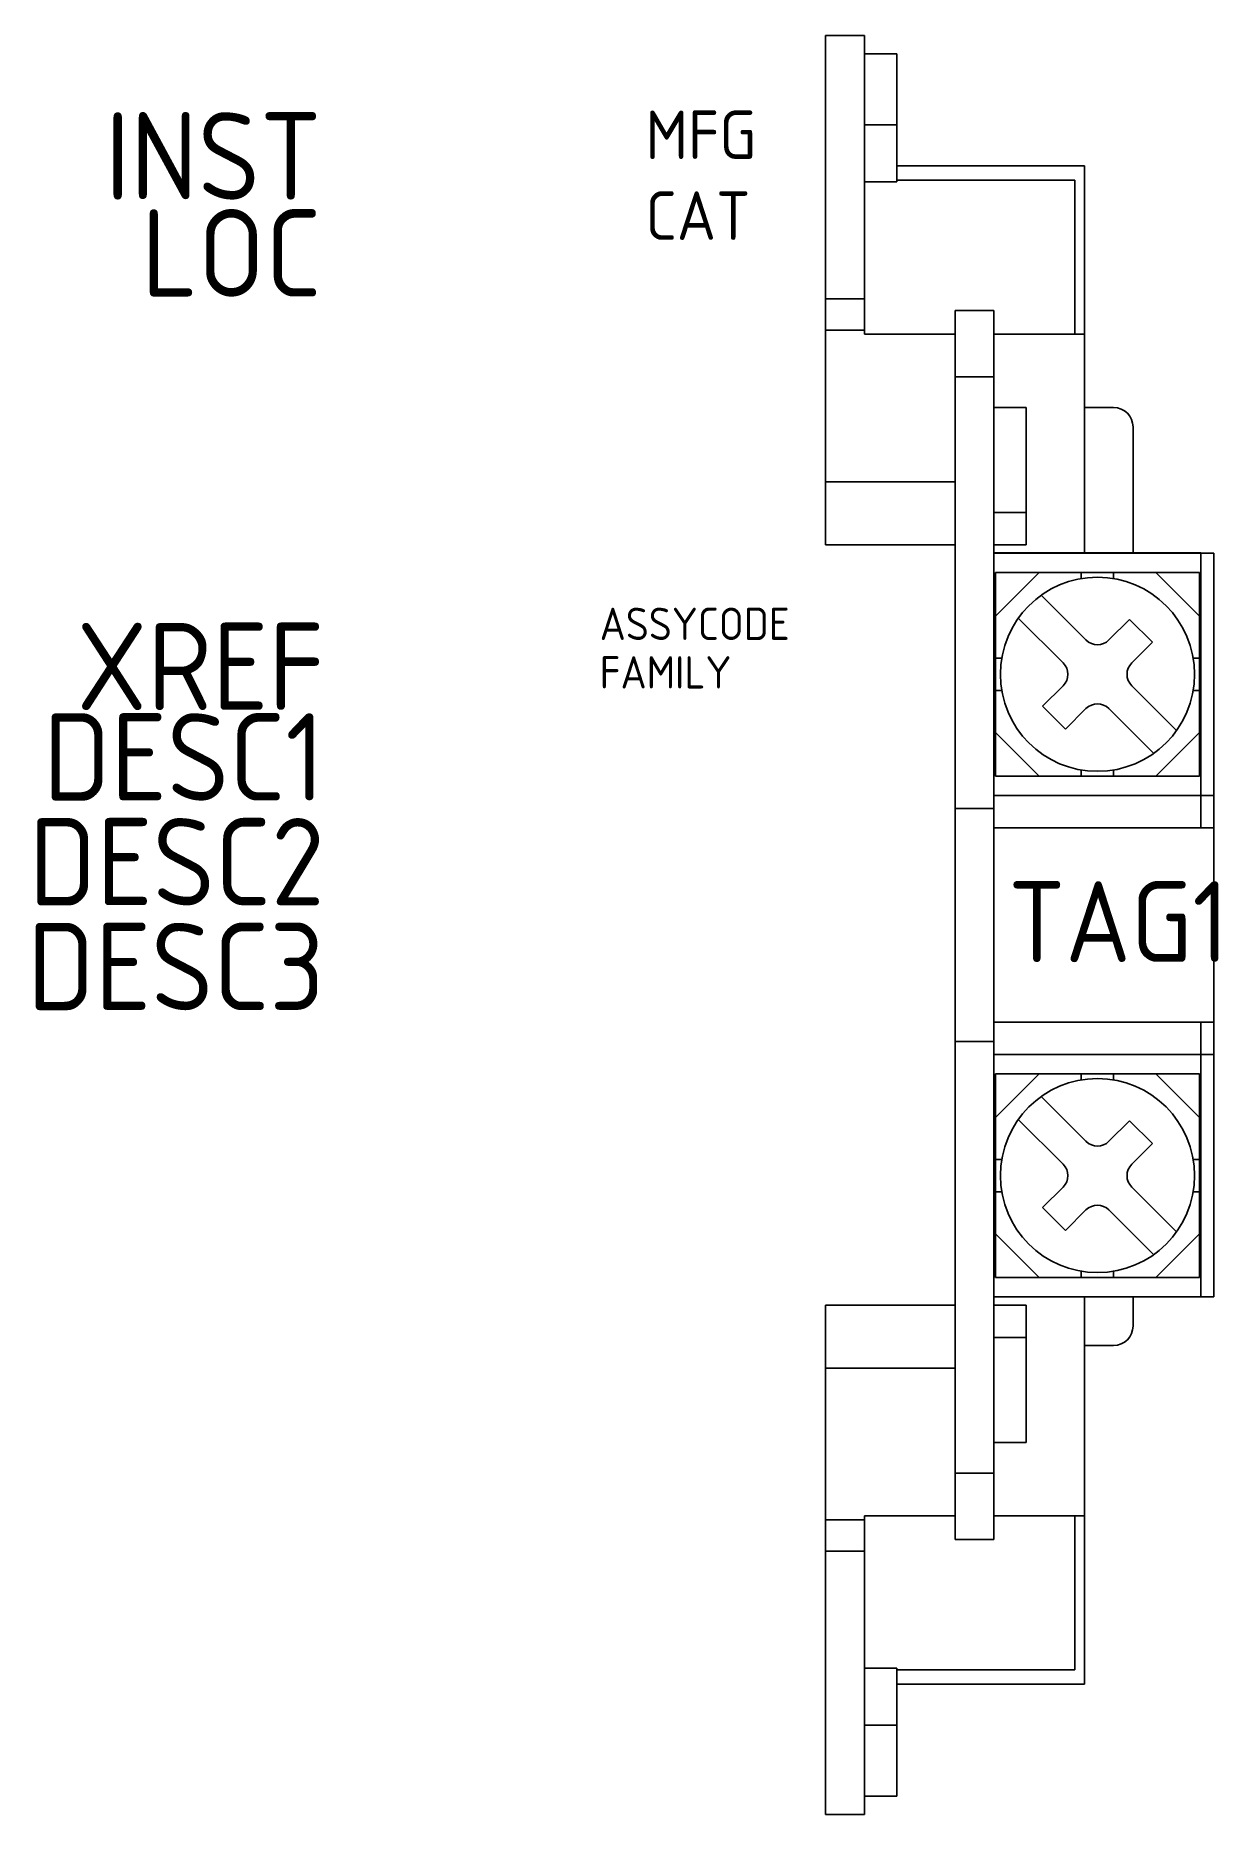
# Model space of a CAD drawing. Header units: millimetres. Extents: x -28.4 to 8.1, y -27.5 to 27.5.
import ezdxf
from ezdxf.enums import TextEntityAlignment as Align

# ---------------------------------------------------------------- set-up
doc = ezdxf.new("R2010")
doc.units = ezdxf.units.MM
doc.header["$LTSCALE"] = 6
doc.styles.add('WD_IEC', font='isocp2.shx', dxfattribs={"width": 0.9})

msp = doc.modelspace()

# ---------------------------------------------------------------- linework, layer by layer
for p, q in [((-4, 27.5), (-4, 11.75)), ((-4, -11.75), (-4, -27.5))]:
    msp.add_line(p, q)
at = {"lineweight": 25}
for points in [[(-4, 27.5), (-2.8, 27.5)], [(-2.8, 18.273), (-2.8, 27.5)], [(-1.8, 26.94), (-2.8, 26.94)], [(-1.8, 22.975), (-1.8, 26.94)], [(-1.8, 24.743), (-2.8, 24.743)], [(4, 23.475), (-1.8, 23.475)], [(4, 11.5), (4, 23.475)], [(-2.8, 18.273), (-2.8, 23.026)], [(-1.8, 22.975), (-2.8, 22.975)], [(3.7, 23.026), (-1.8, 23.026)], [(3.7, 23.026), (3.7, 18.273)], [(-2.8, 19.356), (-4, 19.356)], [(0, -19), (0, 19)], [(0, 19), (1.2, 19)], [(1.2, -19), (1.2, 19)], [(-2.8, 18.394), (-4, 18.394)], [(0, 18.273), (-2.8, 18.273)], [(4, 18.273), (1.2, 18.273)], [(1.2, 16.951), (0, 16.951)], [(2.2, 16), (1.2, 16)], [(2.2, 11.75), (2.2, 16)], [(4.9, 16), (4, 16)], [(5.5, 11.5), (5.5, 15.4)], [(0, 13.7), (-4, 13.7)], [(2.2, 12.75), (1.2, 12.75)], [(0, 11.75), (-4, 11.75)], [(2.2, 11.75), (1.2, 11.75)], [(7.6, 11.502), (1.2, 11.502)], [(1.2, 9.8), (1.2, 11.502)], [(1.2, 11.5), (8, 11.5)], [(7.6, 11.502), (7.6, 3)], [(8, -11.5), (8, 11.5)], [(1.25, 9.552), (2.6, 10.902)], [(1.25, 4.602), (1.25, 10.902)], [(1.25, 10.902), (7.55, 10.902)], [(3.9, 10.71), (3.9, 10.902)], [(4.9, 10.902), (4.9, 10.71)], [(6.2, 10.902), (7.55, 9.552)], [(7.55, 10.902), (7.55, 4.602)], [(4.046, 8.813), (2.662, 10.198)], [(3.339, 8.106), (1.955, 9.49)], [(4.754, 8.813), (5.39, 9.449)], [(6.097, 8.742), (5.39, 9.449)], [(1.25, 8.252), (1.442, 8.252)], [(5.461, 8.106), (6.097, 8.742)], [(7.358, 8.252), (7.55, 8.252)], [(1.442, 7.252), (1.25, 7.252)], [(2.703, 6.762), (3.339, 7.399)], [(6.845, 6.014), (5.461, 7.399)], [(7.55, 7.252), (7.358, 7.252)], [(3.41, 6.055), (2.703, 6.762)], [(3.41, 6.055), (4.046, 6.692)], [(6.138, 5.307), (4.754, 6.692)], [(1.2, 3), (1.2, 5.8)], [(2.6, 4.602), (1.25, 5.953)], [(7.55, 5.953), (6.2, 4.602)], [(7.55, 4.602), (1.25, 4.602)], [(3.9, 4.602), (3.9, 4.794)], [(4.9, 4.794), (4.9, 4.602)], [(1.2, 4), (8, 4)], [(1.2, 3.6), (0, 3.6)], [(1.2, 3), (8, 3)], [(1.2, -3), (8, -3)], [(1.2, -5.8), (1.2, -3)], [(7.6, -3), (7.6, -11.5)], [(1.2, -3.6), (0, -3.6)], [(1.2, -4), (8, -4)], [(1.25, -5.948), (2.6, -4.598)], [(1.25, -10.898), (1.25, -4.598)], [(1.25, -4.598), (7.55, -4.598)], [(3.9, -4.79), (3.9, -4.598)], [(4.9, -4.598), (4.9, -4.79)], [(6.2, -4.598), (7.55, -5.948)], [(7.55, -4.598), (7.55, -10.898)], [(4.046, -6.687), (2.662, -5.303)], [(3.339, -7.394), (1.955, -6.01)], [(4.754, -6.687), (5.39, -6.051)], [(6.097, -6.758), (5.39, -6.051)], [(5.461, -7.394), (6.097, -6.758)], [(1.25, -7.248), (1.442, -7.248)], [(7.358, -7.248), (7.55, -7.248)], [(1.442, -8.248), (1.25, -8.248)], [(2.703, -8.738), (3.339, -8.102)], [(6.845, -9.486), (5.461, -8.102)], [(7.55, -8.248), (7.358, -8.248)], [(3.41, -9.445), (2.703, -8.738)], [(3.41, -9.445), (4.046, -8.809)], [(6.138, -10.193), (4.754, -8.809)], [(1.2, -11.5), (1.2, -9.8)], [(2.6, -10.898), (1.25, -9.548)], [(7.55, -9.548), (6.2, -10.898)], [(7.55, -10.898), (1.25, -10.898)], [(3.9, -10.898), (3.9, -10.706)], [(4.9, -10.706), (4.9, -10.898)], [(1.2, -11.5), (8, -11.5)], [(7.6, -11.5), (1.2, -11.5)], [(4, -11.5), (4, -23.475)], [(5.5, -11.5), (5.5, -12.4)], [(0, -11.75), (-4, -11.75)], [(2.2, -11.75), (1.2, -11.75)], [(2.2, -11.75), (2.2, -16)], [(2.2, -12.75), (1.2, -12.75)], [(4.9, -13), (4, -13)], [(0, -13.7), (-4, -13.7)], [(2.2, -16), (1.2, -16)], [(1.2, -16.951), (0, -16.951)], [(-2.8, -18.394), (-4, -18.394)], [(-2.8, -27.5), (-2.8, -18.273)], [(0, -18.273), (-2.8, -18.273)], [(-2.8, -18.273), (-2.8, -23.026)], [(4, -18.273), (1.2, -18.273)], [(3.7, -23.026), (3.7, -18.273)], [(0, -19), (1.2, -19)], [(-2.8, -19.356), (-4, -19.356)], [(-1.8, -22.975), (-2.8, -22.975)], [(-1.8, -22.975), (-1.8, -26.94)], [(3.7, -23.026), (-1.8, -23.026)], [(4, -23.475), (-1.8, -23.475)], [(-1.8, -24.743), (-2.8, -24.743)], [(-1.8, -26.94), (-2.8, -26.94)], [(-4, -27.5), (-2.8, -27.5)]]:
    msp.add_lwpolyline(points, dxfattribs=at)
at = {"lineweight": 0}
for points in [[(-4, 27.5), (-4, 27.5)], [(-4, 27.5), (-4, 27.5)], [(-4, 27.5), (-4, 27.5)], [(-4, 27.5), (-4, 27.5)], [(-2.8, 27.5), (-2.8, 27.5)], [(4, 23.475), (4, 23.475)], [(5.5, 15.4), (5.5, 15.4)], [(8, 11.5), (8, 11.5)]]:
    msp.add_lwpolyline(points, dxfattribs=at)
at = {"lineweight": 25}
for points in [[(5.5, 15.4), (5.5, 15.731), (5.231, 16), (4.9, 16)], [(4.046, 8.813), (4.242, 8.618), (4.558, 8.618), (4.754, 8.813)], [(3.339, 7.399), (3.535, 7.594), (3.535, 7.911), (3.339, 8.106)], [(5.461, 8.106), (5.265, 7.911), (5.265, 7.594), (5.461, 7.399)], [(4.754, 6.692), (4.558, 6.887), (4.242, 6.887), (4.046, 6.692)], [(4.046, -6.687), (4.242, -6.883), (4.558, -6.883), (4.754, -6.687)], [(3.339, -8.102), (3.535, -7.906), (3.535, -7.59), (3.339, -7.394)], [(5.461, -7.394), (5.265, -7.59), (5.265, -7.906), (5.461, -8.102)], [(4.754, -8.809), (4.558, -8.613), (4.242, -8.613), (4.046, -8.809)], [(4.9, -13), (5.231, -13), (5.5, -12.731), (5.5, -12.4)]]:
    msp.add_open_spline(points, degree=3, dxfattribs=at)
for points in [[(4.4, 4.752), (2.743, 4.752), (1.4, 6.095), (1.4, 7.752), (1.4, 9.409), (2.743, 10.752), (4.4, 10.752), (6.057, 10.752), (7.4, 9.409), (7.4, 7.752), (7.4, 6.095), (6.057, 4.752), (4.4, 4.752), (4.4, 4.752), (4.4, 4.752), (4.4, 4.752)], [(4.4, -10.748), (2.743, -10.748), (1.4, -9.405), (1.4, -7.748), (1.4, -6.091), (2.743, -4.748), (4.4, -4.748), (6.057, -4.748), (7.4, -6.091), (7.4, -7.748), (7.4, -9.405), (6.057, -10.748), (4.4, -10.748), (4.4, -10.748), (4.4, -10.748), (4.4, -10.748)]]:
    msp.add_open_spline(points, degree=3, knots=[0, 0, 0, 0, 1, 1, 1, 2, 2, 2, 3, 3, 3, 4, 4, 4, 5, 5, 5, 5], dxfattribs=at)

# ---------------------------------------------------------------- texts
at = {"style": 'WD_IEC'}
for tag, height, p in [('INST', 2.7, (-19.577, 22.429)), ('LOC', 2.7, (-19.577, 19.429)), ('XREF', 2.7, (-19.484, 6.646)), ('DESC1', 2.7, (-19.484, 3.846)), ('DESC2', 2.7, (-19.484, 0.606)), ('TAG1', 2.5, (8.46, -1.145)), ('DESC3', 2.7, (-19.484, -2.634))]:
    msp.add_attdef(tag, text='', height=height, dxfattribs=at).set_placement(p, align=Align.RIGHT)
for tag, p, height, flags in [('MFG', (-9.567, 23.684), 1.5, 9), ('CAT', (-9.567, 21.184), 1.5, 9), ('ASSYCODE', (-10.984, 8.812), 1, 1), ('FAMILY', (-10.984, 7.312), 1, 1)]:
    msp.add_attdef(tag, p, '', height=height, dxfattribs=dict(at, flags=flags))

doc.saveas('drawing.dxf')
